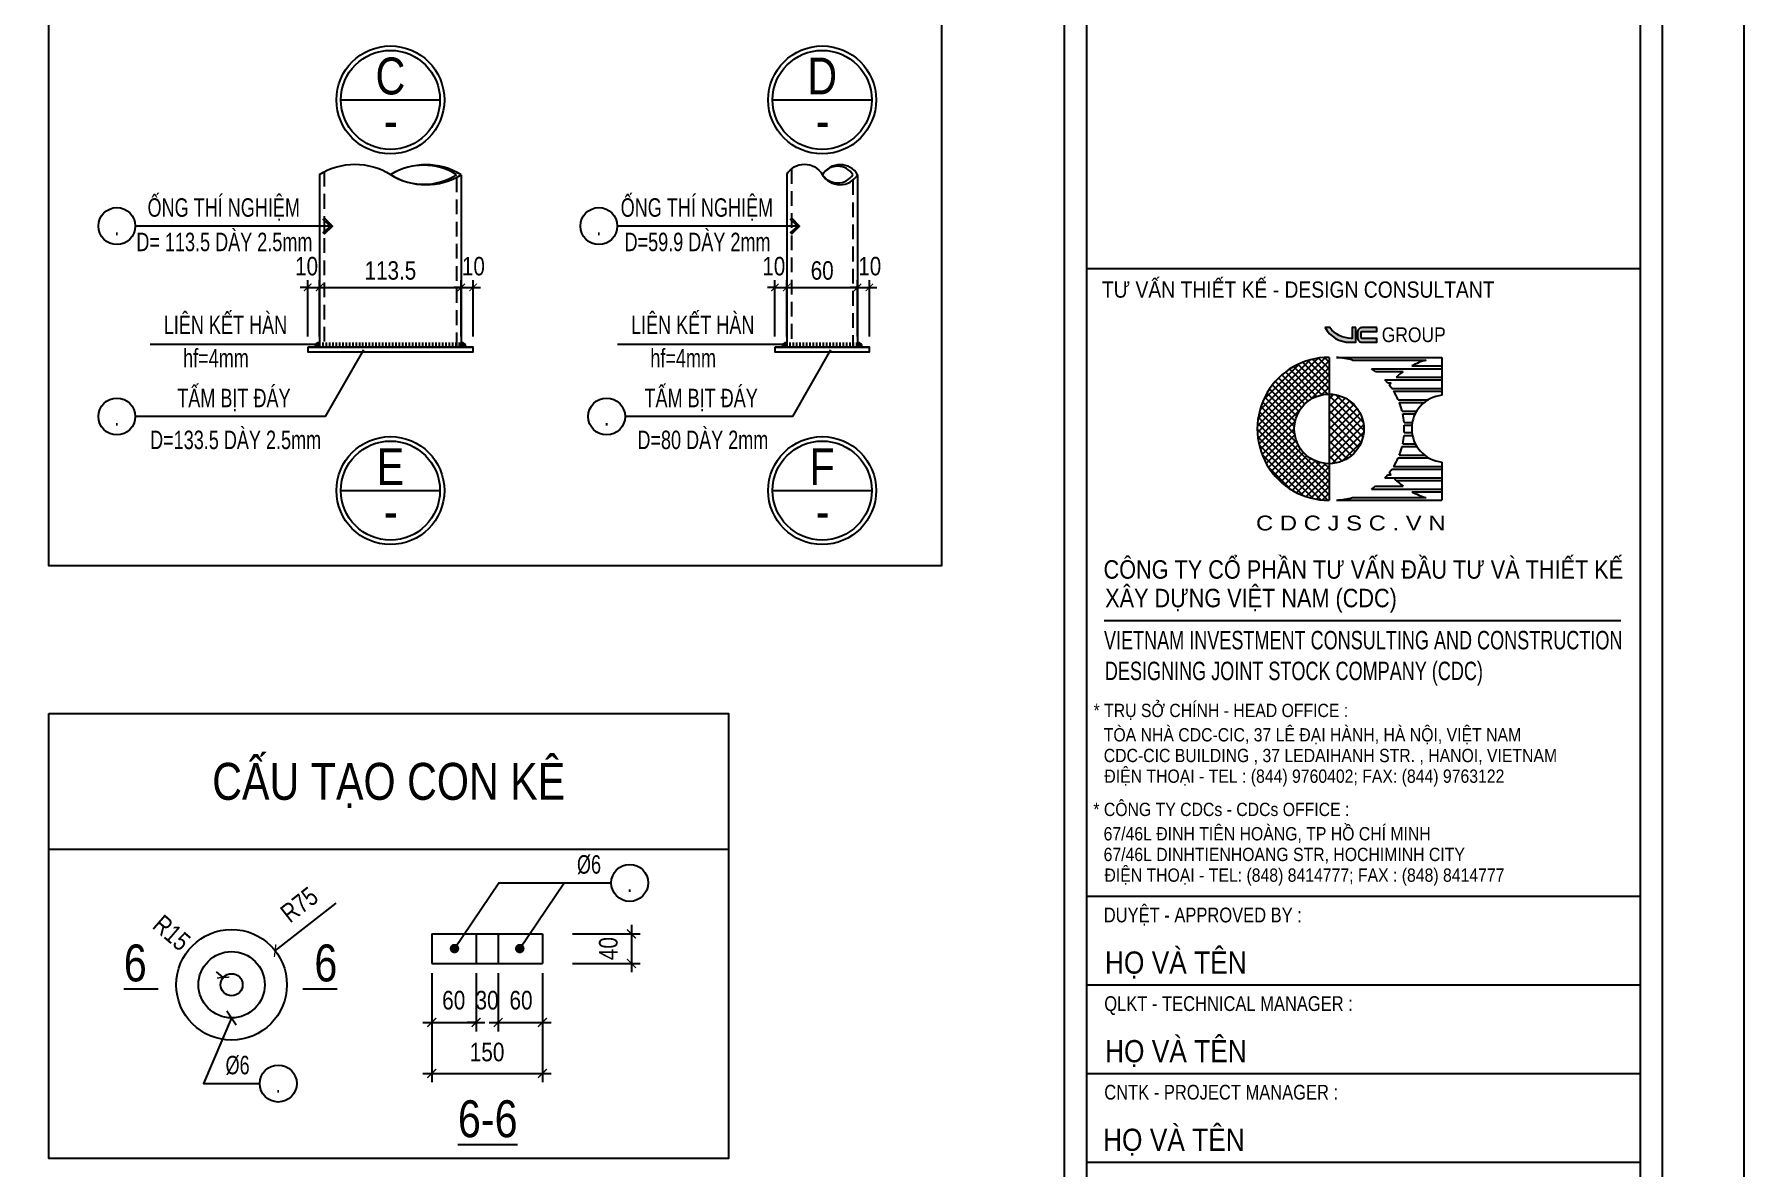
# Model space of a CAD drawing. Extents: x 171424 to 249266, y 74893 to 149166.
# Drawn here: x 209186 to 214973, y 135074 to 138912 of the extents above; entities that cross this region are included whole.
import ezdxf
from ezdxf.enums import TextEntityAlignment as Align

# ---------------------------------------------------------------- set-up
doc = ezdxf.new("R2010")
doc.units = 0
doc.header["$LTSCALE"] = 500
doc.header["$MEASUREMENT"] = 0
doc.header["$PDMODE"] = 3
doc.linetypes.add('HIDDEN', pattern=[0.375, 0.25, -0.125])
doc.layers.get('0').update_dxf_attribs({"linetype": 'CONTINUOUS'})
doc.layers.get('DEFPOINTS').update_dxf_attribs({"linetype": 'CONTINUOUS'})
for name, color, linetype in [('02.CDC.DIM', 1, 'CONTINUOUS'), ('03.CDC.BORDER', 3, 'CONTINUOUS'), ('04.CDC.HIDDEN', 8, 'HIDDEN'), ('05.CDC.STEEL', 4, 'CONTINUOUS'), ('06.CDC.TEXT', 2, 'CONTINUOUS'), ('10.CDC.HATCH', 9, 'CONTINUOUS'), ('11.CDC.NOTE', 8, 'CONTINUOUS'), ('CDC -TEXT KHUNG', 7, 'CONTINUOUS'), ('CDC-KHUNGTEN', 7, 'CONTINUOUS'), ('CDC.10.HATCH', 9, 'CONTINUOUS')]:
    doc.layers.add(name, color=color, linetype=linetype)
doc.styles.add('ARIAL', font='arial.ttf', dxfattribs={"width": 0.8})
doc.styles.add('KT CDC', font='arial.ttf', dxfattribs={"width": 0.85, "height": 200})
doc.dimstyles.new('DIM25', dxfattribs={"dimscale": 25, "dimtxt": 2.5, "dimasz": 1, "dimexe": 1, "dimexo": 0, "dimgap": 1, "dimtad": 1, "dimdec": 0, "dimdsep": 46, "dimtxsty": 'ARIAL', "dimblk": 'ARCHTICK', "dimcen": 1, "dimdle": 1, "dimclrd": 1, "dimclre": 1, "dimclrt": 2, "dimadec": 0, "dimazin": 0, "dimtfac": 1, "dimtdec": 0, "dimtix": 1, "dimtmove": 2, "dimatfit": 3, "dimldrblk": 'ARCHTICK', "dimfxl": 1, "dimtolj": 1, "dimtzin": 0, "dimarcsym": 0})
doc.dimstyles.new('DIM25-10', dxfattribs={"dimtxt": 63, "dimasz": 30, "dimexe": 30, "dimexo": 0, "dimgap": 40, "dimtad": 1, "dimdec": 0, "dimlfac": 0.4, "dimzin": 0, "dimdsep": 46, "dimtxsty": 'ARIAL', "dimblk": 'ARCHTICK', "dimblk1": 'ARCHTICK', "dimblk2": 'D', "dimcen": 0, "dimdle": 30, "dimclrd": 1, "dimclre": 1, "dimclrt": 2, "dimadec": 0, "dimazin": 0, "dimtfac": 1, "dimtdec": 0, "dimtix": 1, "dimtofl": 0, "dimtmove": 2, "dimatfit": 3, "dimldrblk": 'ARCHTICK', "dimfxl": 1, "dimtolj": 1, "dimtzin": 0, "dimarcsym": 0})

# ---------------------------------------------------------------- blocks, each defined once
blk = doc.blocks.new('_ArchTick')
at = {"color": 0, "linetype": 'ByBlock', "const_width": 0.15}
blk.add_lwpolyline([(-0.5, -0.5), (0.5, 0.5)], dxfattribs=at)
blk = doc.blocks.new('*D836')
at = {"layer": '02.CDC.DIM', "color": 1, "lineweight": -2, "transparency": 16777216}
for p, q in [((210111.5, 138055), (210086.5, 138055)), ((210111.5, 137888.5), (210111.5, 138080)), ((210111.5, 138055), (210151.5, 138055)), ((210151.5, 137888.5), (210151.5, 138080)), ((210151.5, 138055), (210176.5, 138055))]:
    blk.add_line(p, q, dxfattribs=at)
at = {"layer": 'DEFPOINTS', "color": 0, "transparency": 16777216}
for p in [(210151.5, 138055), (210111.5, 137888.5), (210151.5, 137888.5)]:
    blk.add_point(p, dxfattribs=at)
at = {"layer": '02.CDC.DIM', "color": 1, "lineweight": -2, "transparency": 16777216, "xscale": 25, "yscale": 25, "zscale": 25}
blk.add_blockref('_ArchTick', (210111.5, 138055), dxfattribs=at)
at = {"layer": '02.CDC.DIM', "color": 1, "lineweight": -2, "transparency": 16777216, "xscale": 25, "yscale": 25, "zscale": 25, "rotation": 180}
blk.add_blockref('_ArchTick', (210151.5, 138055), dxfattribs=at)
at = {"layer": '02.CDC.DIM', "color": 2, "transparency": 16777216, "insert": (210107.7, 138126.5), "char_height": 62.5, "attachment_point": 5, "style": 'ARIAL'}
blk.add_mtext('\\A1;10', dxfattribs=at)
blk = doc.blocks.new('*D837')
at = {"layer": '02.CDC.DIM', "color": 1, "lineweight": -2, "transparency": 16777216}
for p, q in [((210126.5, 138055), (210656.5, 138055)), ((210151.5, 137888.5), (210151.5, 138080)), ((210631.5, 137888.5), (210631.5, 138080))]:
    blk.add_line(p, q, dxfattribs=at)
at = {"layer": 'DEFPOINTS', "color": 0, "transparency": 16777216}
for p in [(210631.5, 138055), (210151.5, 137888.5), (210631.5, 137888.5)]:
    blk.add_point(p, dxfattribs=at)
at = {"layer": '02.CDC.DIM', "color": 1, "lineweight": -2, "transparency": 16777216, "xscale": 25, "yscale": 25, "zscale": 25, "rotation": 180}
blk.add_blockref('_ArchTick', (210151.5, 138055), dxfattribs=at)
at = {"layer": '02.CDC.DIM', "color": 1, "lineweight": -2, "transparency": 16777216, "xscale": 25, "yscale": 25, "zscale": 25}
blk.add_blockref('_ArchTick', (210631.5, 138055), dxfattribs=at)
at = {"layer": '02.CDC.DIM', "color": 2, "transparency": 16777216, "insert": (210391.5, 138112), "char_height": 62.5, "attachment_point": 5, "style": 'ARIAL'}
blk.add_mtext('\\A1;113.5', dxfattribs=at)
blk = doc.blocks.new('*D838')
at = {"layer": '02.CDC.DIM', "color": 1, "lineweight": -2, "transparency": 16777216}
for p, q in [((210631.5, 138055), (210606.5, 138055)), ((210631.5, 137888.5), (210631.5, 138080)), ((210631.5, 138055), (210671.5, 138055)), ((210671.5, 137888.5), (210671.5, 138080)), ((210671.5, 138055), (210696.5, 138055))]:
    blk.add_line(p, q, dxfattribs=at)
at = {"layer": 'DEFPOINTS', "color": 0, "transparency": 16777216}
for p in [(210671.5, 138055), (210631.5, 137888.5), (210671.5, 137888.5)]:
    blk.add_point(p, dxfattribs=at)
at = {"layer": '02.CDC.DIM', "color": 1, "lineweight": -2, "transparency": 16777216, "xscale": 25, "yscale": 25, "zscale": 25}
blk.add_blockref('_ArchTick', (210631.5, 138055), dxfattribs=at)
at = {"layer": '02.CDC.DIM', "color": 1, "lineweight": -2, "transparency": 16777216, "xscale": 25, "yscale": 25, "zscale": 25, "rotation": 180}
blk.add_blockref('_ArchTick', (210671.5, 138055), dxfattribs=at)
at = {"layer": '02.CDC.DIM', "color": 2, "transparency": 16777216, "insert": (210672.5, 138126.5), "char_height": 62.5, "attachment_point": 5, "style": 'ARIAL'}
blk.add_mtext('\\A1;10', dxfattribs=at)
blk = doc.blocks.new('*D839')
at = {"layer": '02.CDC.DIM', "color": 1, "lineweight": -2, "transparency": 16777216}
for p, q in [((211693.3, 138055), (211668.3, 138055)), ((211693.3, 137888.5), (211693.3, 138080)), ((211693.3, 138055), (211733.3, 138055)), ((211733.3, 137888.5), (211733.3, 138080)), ((211733.3, 138055), (211758.3, 138055))]:
    blk.add_line(p, q, dxfattribs=at)
at = {"layer": 'DEFPOINTS', "color": 0, "transparency": 16777216}
for p in [(211733.3, 138055), (211693.3, 137888.5), (211733.3, 137888.5)]:
    blk.add_point(p, dxfattribs=at)
at = {"layer": '02.CDC.DIM', "color": 1, "lineweight": -2, "transparency": 16777216, "xscale": 25, "yscale": 25, "zscale": 25}
blk.add_blockref('_ArchTick', (211693.3, 138055), dxfattribs=at)
at = {"layer": '02.CDC.DIM', "color": 1, "lineweight": -2, "transparency": 16777216, "xscale": 25, "yscale": 25, "zscale": 25, "rotation": 180}
blk.add_blockref('_ArchTick', (211733.3, 138055), dxfattribs=at)
at = {"layer": '02.CDC.DIM', "color": 2, "transparency": 16777216, "insert": (211689.5, 138126.5), "char_height": 62.5, "attachment_point": 5, "style": 'ARIAL'}
blk.add_mtext('\\A1;10', dxfattribs=at)
blk = doc.blocks.new('*D840')
at = {"layer": '02.CDC.DIM', "color": 1, "lineweight": -2, "transparency": 16777216}
for p, q in [((211708.3, 138055), (211998.3, 138055)), ((211733.3, 137888.5), (211733.3, 138080)), ((211973.3, 137888.5), (211973.3, 138080))]:
    blk.add_line(p, q, dxfattribs=at)
at = {"layer": 'DEFPOINTS', "color": 0, "transparency": 16777216}
for p in [(211973.3, 138055), (211733.3, 137888.5), (211973.3, 137888.5)]:
    blk.add_point(p, dxfattribs=at)
at = {"layer": '02.CDC.DIM', "color": 1, "lineweight": -2, "transparency": 16777216, "xscale": 25, "yscale": 25, "zscale": 25, "rotation": 180}
blk.add_blockref('_ArchTick', (211733.3, 138055), dxfattribs=at)
at = {"layer": '02.CDC.DIM', "color": 1, "lineweight": -2, "transparency": 16777216, "xscale": 25, "yscale": 25, "zscale": 25}
blk.add_blockref('_ArchTick', (211973.3, 138055), dxfattribs=at)
at = {"layer": '02.CDC.DIM', "color": 2, "transparency": 16777216, "insert": (211853.3, 138111.9), "char_height": 62.5, "attachment_point": 5, "style": 'ARIAL'}
blk.add_mtext('\\A1;60', dxfattribs=at)
blk = doc.blocks.new('*D841')
at = {"layer": '02.CDC.DIM', "color": 1, "lineweight": -2, "transparency": 16777216}
for p, q in [((211973.3, 138055), (211948.3, 138055)), ((211973.3, 137888.5), (211973.3, 138080)), ((211973.3, 138055), (212013.3, 138055)), ((212013.3, 137888.5), (212013.3, 138080)), ((212013.3, 138055), (212038.3, 138055))]:
    blk.add_line(p, q, dxfattribs=at)
at = {"layer": 'DEFPOINTS', "color": 0, "transparency": 16777216}
for p in [(212013.3, 138055), (211973.3, 137888.5), (212013.3, 137888.5)]:
    blk.add_point(p, dxfattribs=at)
at = {"layer": '02.CDC.DIM', "color": 1, "lineweight": -2, "transparency": 16777216, "xscale": 25, "yscale": 25, "zscale": 25}
blk.add_blockref('_ArchTick', (211973.3, 138055), dxfattribs=at)
at = {"layer": '02.CDC.DIM', "color": 1, "lineweight": -2, "transparency": 16777216, "xscale": 25, "yscale": 25, "zscale": 25, "rotation": 180}
blk.add_blockref('_ArchTick', (212013.3, 138055), dxfattribs=at)
at = {"layer": '02.CDC.DIM', "color": 2, "transparency": 16777216, "insert": (212014.3, 138126.5), "char_height": 62.5, "attachment_point": 5, "style": 'ARIAL'}
blk.add_mtext('\\A1;10', dxfattribs=at)
blk = doc.blocks.new('LOGOmoi')
at = {"layer": 'CDC -TEXT KHUNG'}
h = blk.add_hatch(color=1, dxfattribs=at)
h.paths.add_polyline_path([(1.458, 5.453), (1.257, 5.453), (1.257, 4.876), (1.208, 4.876, -0.237912), (0.058, 5.453), (-0.203, 5.453, 0.272847), (1.139, 4.665), (1.458, 4.665)])
h.paths.add_polyline_path([(2.588, 5.453), (1.796, 5.453, 0.414214), (1.539, 5.196), (1.539, 4.922, 0.414214), (1.796, 4.665), (2.588, 4.665), (2.588, 4.866), (1.796, 4.866, -0.414214), (1.739, 4.922), (1.739, 5.196, -0.414214), (1.796, 5.253), (2.588, 5.253)])
h = blk.add_hatch(dxfattribs=at)
h.set_pattern_fill('ANSI37', color=102, scale=2.293939, angle=360, style=0)
h.set_pattern_definition([(45, (-2844.4439, 636.61023), (-0.178426552, 0.178426553), []), (135, (-2844.4439, 636.61023), (-0.178426552, -0.178426553), [])])
edge = h.paths.add_edge_path()
edge.add_arc((0.017, -0.003), 1.874, 90, 270)
edge.add_line((0.017, -1.876), (0.017, -3.844))
edge.add_line((0.017, -3.844), (-0.171, -3.839))
edge.add_line((-0.171, -3.839), (-0.36, -3.826))
edge.add_line((-0.36, -3.826), (-0.547, -3.803))
edge.add_line((-0.547, -3.803), (-0.733, -3.77))
edge.add_line((-0.733, -3.77), (-0.917, -3.729))
edge.add_line((-0.917, -3.729), (-1.099, -3.679))
edge.add_line((-1.099, -3.679), (-1.278, -3.619))
edge.add_line((-1.278, -3.619), (-1.454, -3.551))
edge.add_line((-1.454, -3.551), (-1.626, -3.475))
edge.add_line((-1.626, -3.475), (-1.795, -3.39))
edge.add_line((-1.795, -3.39), (-1.959, -3.297))
edge.add_line((-1.959, -3.297), (-2.119, -3.196))
edge.add_line((-2.119, -3.196), (-2.273, -3.088))
edge.add_line((-2.273, -3.088), (-2.422, -2.972))
edge.add_line((-2.422, -2.972), (-2.564, -2.848))
edge.add_line((-2.564, -2.848), (-2.701, -2.718))
edge.add_line((-2.701, -2.718), (-2.831, -2.582))
edge.add_line((-2.831, -2.582), (-2.954, -2.439))
edge.add_line((-2.954, -2.439), (-3.07, -2.29))
edge.add_line((-3.07, -2.29), (-3.179, -2.136))
edge.add_line((-3.179, -2.136), (-3.28, -1.976))
edge.add_line((-3.28, -1.976), (-3.373, -1.812))
edge.add_line((-3.373, -1.812), (-3.458, -1.644))
edge.add_line((-3.458, -1.644), (-3.534, -1.471))
edge.add_line((-3.534, -1.471), (-3.602, -1.295))
edge.add_line((-3.602, -1.295), (-3.661, -1.116))
edge.add_line((-3.661, -1.116), (-3.712, -0.934))
edge.add_line((-3.712, -0.934), (-3.753, -0.75))
edge.add_line((-3.753, -0.75), (-3.785, -0.564))
edge.add_line((-3.785, -0.564), (-3.808, -0.377))
edge.add_line((-3.808, -0.377), (-3.822, -0.189))
edge.add_line((-3.822, -0.189), (-3.827, 0))
edge.add_line((-3.827, 0), (-3.822, 0.189))
edge.add_line((-3.822, 0.189), (-3.808, 0.377))
edge.add_line((-3.808, 0.377), (-3.785, 0.564))
edge.add_line((-3.785, 0.564), (-3.753, 0.75))
edge.add_line((-3.753, 0.75), (-3.712, 0.934))
edge.add_line((-3.712, 0.934), (-3.661, 1.116))
edge.add_line((-3.661, 1.116), (-3.602, 1.295))
edge.add_line((-3.602, 1.295), (-3.534, 1.471))
edge.add_line((-3.534, 1.471), (-3.458, 1.644))
edge.add_line((-3.458, 1.644), (-3.373, 1.812))
edge.add_line((-3.373, 1.812), (-3.28, 1.976))
edge.add_line((-3.28, 1.976), (-3.179, 2.136))
edge.add_line((-3.179, 2.136), (-3.07, 2.29))
edge.add_line((-3.07, 2.29), (-2.954, 2.439))
edge.add_line((-2.954, 2.439), (-2.831, 2.582))
edge.add_line((-2.831, 2.582), (-2.701, 2.718))
edge.add_line((-2.701, 2.718), (-2.564, 2.848))
edge.add_line((-2.564, 2.848), (-2.422, 2.972))
edge.add_line((-2.422, 2.972), (-2.273, 3.088))
edge.add_line((-2.273, 3.088), (-2.119, 3.196))
edge.add_line((-2.119, 3.196), (-1.959, 3.297))
edge.add_line((-1.959, 3.297), (-1.795, 3.39))
edge.add_line((-1.795, 3.39), (-1.626, 3.475))
edge.add_line((-1.626, 3.475), (-1.454, 3.551))
edge.add_line((-1.454, 3.551), (-1.278, 3.619))
edge.add_line((-1.278, 3.619), (-1.099, 3.679))
edge.add_line((-1.099, 3.679), (-0.917, 3.729))
edge.add_line((-0.917, 3.729), (-0.733, 3.77))
edge.add_line((-0.733, 3.77), (-0.547, 3.803))
edge.add_line((-0.547, 3.803), (-0.36, 3.826))
edge.add_line((-0.36, 3.826), (-0.171, 3.839))
edge.add_line((-0.171, 3.839), (0.017, 3.844))
edge.add_line((0.017, 3.844), (0.017, 1.871))
h = blk.add_hatch(dxfattribs=at)
h.set_pattern_fill('ANSI37', color=1, scale=2.293939, angle=360, style=0)
h.set_pattern_definition([(45, (-486.53502, -144.21504), (-0.20275745, 0.20275745), []), (135, (-486.53502, -144.21504), (-0.20275745, -0.20275745), [])])
h.paths.add_polyline_path([(0.017, 1.871), (0.017, -1.812), (0.017, -1.876, 0.414214), (1.891, -0.003, 0.414214)])
at = {"layer": 'CDC -TEXT KHUNG', "color": 102}
for p, q in [((0.017, 3.844), (0.017, -1.812)), ((0.422, 3.849), (6.095, 3.849)), ((1.279, 3.701), (5.239, 3.701)), ((6.095, 3.849), (6.095, 1.812)), ((2.296, 3.242), (6.095, 3.242)), ((2.511, 3.093), (4.006, 3.093)), ((3.638, 2.782), (6.095, 2.782)), ((4.474, 3.39), (6.095, 3.39)), ((3.027, 2.634), (6.095, 2.634)), ((3.159, 2.485), (3.358, 2.485)), ((3.396, 2.175), (6.095, 2.175)), ((3.493, 2.026), (6.095, 2.026)), ((3.736, 1.567), (5.365, 1.567)), ((3.798, 1.418), (5.152, 1.418)), ((3.948, 0.959), (4.747, 0.959)), ((3.983, 0.81), (4.664, 0.81)), ((4.053, 0.351), (4.509, 0.351)), ((4.064, 0.203), (4.486, 0.203)), ((3.983, -0.81), (4.664, -0.81)), ((4.053, -0.351), (4.509, -0.351)), ((4.064, -0.203), (4.486, -0.203)), ((0.017, -1.812), (0.017, -3.844)), ((3.736, -1.567), (5.365, -1.567)), ((3.798, -1.418), (5.152, -1.418)), ((3.948, -0.959), (4.747, -0.959)), ((6.095, -1.788), (6.095, -3.844)), ((3.027, -2.634), (6.095, -2.634)), ((3.159, -2.485), (3.358, -2.485)), ((3.396, -2.175), (6.095, -2.175)), ((3.493, -2.026), (6.095, -2.026)), ((2.296, -3.242), (6.095, -3.242)), ((2.511, -3.093), (4.006, -3.093)), ((3.638, -2.782), (6.095, -2.782)), ((4.474, -3.39), (6.095, -3.39)), ((0.013, -3.844), (0.017, -3.844)), ((0.422, -3.844), (6.095, -3.844)), ((1.279, -3.696), (5.239, -3.696))]:
    blk.add_line(p, q, dxfattribs=at)
at = {"layer": 'CDC -TEXT KHUNG', "color": 1}
for points in [[(1.458, 5.453), (1.257, 5.453), (1.257, 4.876), (1.208, 4.876, -0.237912), (0.058, 5.453), (-0.203, 5.453, 0.272847), (1.139, 4.665), (1.458, 4.665)], [(2.588, 5.453), (1.796, 5.453, 0.414214), (1.539, 5.196), (1.539, 4.922, 0.414214), (1.796, 4.665), (2.588, 4.665), (2.588, 4.866), (1.796, 4.866, -0.414214), (1.739, 4.922), (1.739, 5.196, -0.414214), (1.796, 5.253), (2.588, 5.253)]]:
    blk.add_lwpolyline(points, format="xyb", close=True, dxfattribs=at)
at = {"layer": 'CDC -TEXT KHUNG', "color": 102}
blk.add_circle((0.017, -0.003), 1.874, dxfattribs=at)
blk.add_arc((0, 0), 3.849, 89.74488, 270.25512, dxfattribs=at)
at = {"layer": 'CDC -TEXT KHUNG', "color": 112}
blk.add_ellipse((0.22, 0), major_axis=(-2.722, 2.722), ratio=1, start_param=-1.064136, end_param=-0.838054, dxfattribs=at)
at = {"layer": 'CDC -TEXT KHUNG', "color": 102}
for centre, major_axis, start_param, end_param in [((6.298, 0), (2.722, 2.722), 1.064136, 1.278853), ((0.22, 0), (-2.722, 2.722), -1.423028, -1.355019), ((6.298, 0), (-2.722, 2.722), -0.147768, -0.022458), ((0.22, 0), (2.722, 2.722), 6.199614, 6.251308), ((6.298, 0), (-2.722, 2.722), 0.083571, 0.124553), ((0.22, 0), (-2.722, 2.722), 4.527318, 4.587836), ((0.22, 0), (-2.722, 2.722), 4.346177, 4.481253), ((0.22, 0), (-2.722, 2.722), 4.178765, 4.304301), ((6.275, 0.012), (1.279, 1.279), 0.884906, 3.827483), ((0.22, 0), (2.722, 2.722), 5.589142, 5.7099), ((0.22, 0), (2.722, 2.722), 5.445131, 5.550443), ((0.22, 0), (-2.722, 2.722), 3.714878, 3.835636), ((0.22, 0), (2.722, 2.722), 4.943525, 5.078601), ((0.22, 0), (-2.722, 2.722), 3.549681, 3.675216), ((0.22, 0), (-2.722, 2.722), 3.17347, 3.225164), ((0.22, 0), (2.722, 2.722), 4.836942, 4.89746), ((6.298, 0), (-2.722, 2.722), 1.446243, 1.487225), ((6.298, 0), (-2.722, 2.722), 1.538919, 1.718564), ((0.22, 0), (-2.722, 2.722), 2.925816, 2.993825), ((6.298, 0), (2.722, 2.722), 3.433536, 3.648253), ((0.22, 0.005), (2.722, 2.722), 3.979647, 4.205729)]:
    blk.add_ellipse(centre, major_axis=major_axis, ratio=1, start_param=start_param, end_param=end_param, dxfattribs=at)
at = {"layer": 'CDC -TEXT KHUNG', "color": 1, "style": 'KT CDC', "width": 0.85}
blk.add_text('GROUP', height=0.792, dxfattribs=at).set_placement((2.853, 4.674))
at = {"layer": 'CDC -TEXT KHUNG', "color": 102, "style": 'KT CDC', "width": 1.15}
blk.add_text('C D C J S C . V N', height=0.8, dxfattribs=at).set_placement((-3.921, -5.472))
blk = doc.blocks.new('KHUNG A1')
at = {"layer": 'CDC-KHUNGTEN', "color": 6, "lineweight": 25}
for p, q in [((10444.22, 987.17), (10369.22, 987.17)), ((10444.22, 902.17), (10369.22, 902.17)), ((10444.22, 890.17), (10369.22, 890.17)), ((10444.22, 878.17), (10369.22, 878.17)), ((10444.22, 866.17), (10369.22, 866.17))]:
    blk.add_line(p, q, dxfattribs=at)
at = {"layer": 'CDC-KHUNGTEN', "color": 6}
blk.add_line((10371.61, 939.54), (10441.55, 939.54), dxfattribs=at)
at = {"layer": 'CDC-KHUNGTEN'}
for points in [[(10366.22, 712.17), (10366.22, 1278.17), (9655.22, 1278.17), (9655.22, 712.17)], [(10369.22, 712.17), (10444.22, 712.17), (10444.22, 1278.17), (10369.22, 1278.17)]]:
    blk.add_lwpolyline(points, close=True, dxfattribs=at)
at = {"layer": 'CDC.10.HATCH', "color": 8}
blk.add_lwpolyline([(9652.22, 709.17), (10447.22, 709.17), (10447.22, 1281.17), (9652.22, 1281.17)], close=True, dxfattribs=at)
at = {"layer": 'DEFPOINTS', "color": 1}
blk.add_lwpolyline([(9617.22, 698.17), (9617.22, 1292.17), (10458.22, 1292.17), (10458.22, 698.17), (9617.22, 698.17)], close=True, dxfattribs=at)
at = {"layer": 'CDC-KHUNGTEN', "xscale": 2.513908497502836, "yscale": 2.513908497502836, "zscale": 2.513908497502836}
blk.add_blockref('LOGOmoi', (10402.02, 965.5), dxfattribs=at)
at = {"layer": 'CDC -TEXT KHUNG', "style": 'KT CDC', "width": 0.85}
blk.add_text('TƯ VẤN THIẾT KẾ - DESIGN CONSULTANT', height=2.2, dxfattribs=at).set_placement((10397.88, 983.26), align=Align.CENTER)
at = {"layer": 'CDC-KHUNGTEN', "color": 6}
for s, height, style, width, p in [('CÔNG TY CỔ PHẦN TƯ VẤN ÐẦU TƯ VÀ THIẾT KẾ', 2.5, 'KT CDC', 0.84, (10371.52, 945.21)), ('XÂY DỰNG VIỆT NAM (CDC)', 2.5, 'KT CDC', 0.84, (10371.74, 941.34)), ('VIETNAM INVESTMENT CONSULTING AND CONSTRUCTION ', 2.5, 'KT CDC', 0.7, (10371.58, 935.64)), ('DESIGNING JOINT STOCK COMPANY (CDC)', 2.5, 'KT CDC', 0.7, (10371.7, 931.47)), ('* TRỤ SỞ CHÍNH - HEAD OFFICE :', 1.8, 'KT CDC', 0.85, (10370.17, 926.47)), ('TÒA NHÀ CDC-CIC, 37 LÊ ĐẠI HÀNH, HÀ NỘI, VIỆT NAM', 1.8, 'KT CDC', 0.85, (10371.55, 923.17)), ('CDC-CIC BUILDING , 37 LEDAIHANH STR. , HANOI, VIETNAM', 1.8, 'KT CDC', 0.85, (10371.55, 920.37)), ('ĐIỆN THOẠI - TEL : (844) 9760402; FAX: (844) 9763122', 1.8, 'KT CDC', 0.85, (10371.63, 917.57)), ('* CÔNG TY CDCs - CDCs OFFICE :', 1.8, 'KT CDC', 0.85, (10370.14, 913.07)), ('67/46L ĐINH TIÊN HOÀNG, TP HỒ CHÍ MINH', 1.8, 'KT CDC', 0.85, (10371.53, 909.77)), ('67/46L DINHTIENHOANG STR, HOCHIMINH CITY', 1.8, 'KT CDC', 0.85, (10371.53, 906.97)), ('ĐIỆN THOẠI - TEL: (848) 8414777; FAX : (848) 8414777', 1.8, 'KT CDC', 0.85, (10371.64, 904.17)), ('DUYỆT - APPROVED BY :', 2, 'ARIAL', 0.8, (10371.55, 898.67)), ('QLKT - TECHNICAL MANAGER :', 2, 'ARIAL', 0.8, (10371.62, 886.67)), ('CNTK - PROJECT MANAGER :', 2, 'ARIAL', 0.8, (10371.62, 874.67))]:
    blk.add_text(s, height=height, dxfattribs=dict(at, style=style, width=width)).set_placement(p)
at = {"layer": 'CDC-KHUNGTEN', "color": 7, "style": 'KT CDC', "width": 0.85}
for p in [(10371.71, 891.73), (10371.72, 879.73), (10371.45, 867.73)]:
    blk.add_text('HỌ VÀ TÊN', height=3, dxfattribs=at).set_placement(p)
blk = doc.blocks.new('*D964')
at = {"layer": '02.CDC.DIM', "color": 1, "lineweight": -2, "transparency": 16777216}
blk.add_line((210206.4, 135970.4), (210001.2, 135809.6), dxfattribs=at)
at = {"layer": 'DEFPOINTS', "color": 0, "transparency": 16777216}
for p in [(210001.2, 135809.6), (209853.8, 135694.1)]:
    blk.add_point(p, dxfattribs=at)
at = {"layer": '02.CDC.DIM', "color": 1, "lineweight": -2, "transparency": 16777216, "xscale": 30, "yscale": 30, "zscale": 30, "rotation": 218.0837474083288}
blk.add_blockref('_ArchTick', (210001.2, 135809.6), dxfattribs=at)
at = {"layer": '02.CDC.DIM', "color": 2, "transparency": 16777216, "insert": (210083, 135965.2), "char_height": 63, "attachment_point": 5, "rotation": 38.08375, "style": 'ARIAL'}
blk.add_mtext('\\A1;R75', dxfattribs=at)
blk = doc.blocks.new('D')
at = {"layer": '02.CDC.DIM'}
for p, q in [((-50, -50), (50, 50)), ((-86.75, 0), (86.75, 0))]:
    blk.add_line(p, q, dxfattribs=at)
blk = doc.blocks.new('*D965')
at = {"layer": '02.CDC.DIM', "color": 1, "lineweight": -2, "transparency": 16777216}
for p, q in [((210531.6, 135733.7), (210531.6, 135536.4)), ((210681.4, 135733.7), (210681.4, 135536.4)), ((210501.6, 135566.4), (210711.4, 135566.4))]:
    blk.add_line(p, q, dxfattribs=at)
at = {"layer": 'DEFPOINTS', "color": 0, "transparency": 16777216}
for p in [(210531.6, 135733.7), (210681.4, 135733.7), (210681.4, 135566.4)]:
    blk.add_point(p, dxfattribs=at)
at = {"layer": '02.CDC.DIM', "color": 1, "lineweight": -2, "transparency": 16777216, "xscale": 30, "yscale": 30, "zscale": 30, "rotation": 180}
blk.add_blockref('_ArchTick', (210531.6, 135566.4), dxfattribs=at)
at = {"layer": '02.CDC.DIM', "color": 1, "lineweight": -2, "transparency": 16777216, "xscale": 30, "yscale": 30, "zscale": 30}
blk.add_blockref('_ArchTick', (210681.4, 135566.4), dxfattribs=at)
at = {"layer": '02.CDC.DIM', "color": 2, "transparency": 16777216, "insert": (210605.9, 135641.5), "char_height": 63, "attachment_point": 5, "style": 'ARIAL'}
blk.add_mtext('\\A1;60', dxfattribs=at)
blk = doc.blocks.new('*D966')
at = {"layer": '02.CDC.DIM', "color": 1, "lineweight": -2, "transparency": 16777216}
for p, q in [((210681.4, 135733.7), (210681.4, 135536.4)), ((210756.3, 135733.7), (210756.3, 135536.4)), ((210681.4, 135566.4), (210651.4, 135566.4)), ((210756.3, 135566.4), (210786.3, 135566.4))]:
    blk.add_line(p, q, dxfattribs=at)
at = {"layer": 'DEFPOINTS', "color": 0, "transparency": 16777216}
for p in [(210681.4, 135733.7), (210756.3, 135733.7), (210756.3, 135566.4)]:
    blk.add_point(p, dxfattribs=at)
at = {"layer": '02.CDC.DIM', "color": 1, "lineweight": -2, "transparency": 16777216, "xscale": 30, "yscale": 30, "zscale": 30}
blk.add_blockref('_ArchTick', (210681.4, 135566.4), dxfattribs=at)
at = {"layer": '02.CDC.DIM', "color": 1, "lineweight": -2, "transparency": 16777216, "xscale": 30, "yscale": 30, "zscale": 30, "rotation": 180}
blk.add_blockref('_ArchTick', (210756.3, 135566.4), dxfattribs=at)
at = {"layer": '02.CDC.DIM', "color": 2, "transparency": 16777216, "insert": (210718.8, 135641.5), "char_height": 63, "attachment_point": 5, "style": 'ARIAL'}
blk.add_mtext('\\A1;30', dxfattribs=at)
blk = doc.blocks.new('*D967')
at = {"layer": '02.CDC.DIM', "color": 1, "lineweight": -2, "transparency": 16777216}
for p, q in [((210756.3, 135733.7), (210756.3, 135536.4)), ((210906, 135733.7), (210906, 135536.4)), ((210726.3, 135566.4), (210936, 135566.4))]:
    blk.add_line(p, q, dxfattribs=at)
at = {"layer": 'DEFPOINTS', "color": 0, "transparency": 16777216}
for p in [(210756.3, 135733.7), (210906, 135733.7), (210906, 135566.4)]:
    blk.add_point(p, dxfattribs=at)
at = {"layer": '02.CDC.DIM', "color": 1, "lineweight": -2, "transparency": 16777216, "xscale": 30, "yscale": 30, "zscale": 30, "rotation": 180}
blk.add_blockref('_ArchTick', (210756.3, 135566.4), dxfattribs=at)
at = {"layer": '02.CDC.DIM', "color": 1, "lineweight": -2, "transparency": 16777216, "xscale": 30, "yscale": 30, "zscale": 30}
blk.add_blockref('_ArchTick', (210906, 135566.4), dxfattribs=at)
at = {"layer": '02.CDC.DIM', "color": 2, "transparency": 16777216, "insert": (210833.7, 135641.5), "char_height": 63, "attachment_point": 5, "style": 'ARIAL'}
blk.add_mtext('\\A1;60', dxfattribs=at)
blk = doc.blocks.new('*D968')
at = {"layer": '02.CDC.DIM', "color": 1, "lineweight": -2, "transparency": 16777216}
for p, q in [((210531.6, 135733.7), (210531.6, 135363.9)), ((210906, 135733.7), (210906, 135363.9)), ((210501.6, 135393.9), (210936, 135393.9))]:
    blk.add_line(p, q, dxfattribs=at)
at = {"layer": 'DEFPOINTS', "color": 0, "transparency": 16777216}
for p in [(210531.6, 135733.7), (210906, 135733.7), (210906, 135393.9)]:
    blk.add_point(p, dxfattribs=at)
at = {"layer": '02.CDC.DIM', "color": 1, "lineweight": -2, "transparency": 16777216, "xscale": 30, "yscale": 30, "zscale": 30, "rotation": 180}
blk.add_blockref('_ArchTick', (210531.6, 135393.9), dxfattribs=at)
at = {"layer": '02.CDC.DIM', "color": 1, "lineweight": -2, "transparency": 16777216, "xscale": 30, "yscale": 30, "zscale": 30}
blk.add_blockref('_ArchTick', (210906, 135393.9), dxfattribs=at)
at = {"layer": '02.CDC.DIM', "color": 2, "transparency": 16777216, "insert": (210718.8, 135466.1), "char_height": 63, "attachment_point": 5, "style": 'ARIAL'}
blk.add_mtext('\\A1;150', dxfattribs=at)
blk = doc.blocks.new('*D969')
at = {"layer": '02.CDC.DIM', "color": 1, "lineweight": -2, "transparency": 16777216}
for p, q in [((211008.3, 135866.5), (211237.5, 135866.5)), ((211207.5, 135896.5), (211207.5, 135736.5)), ((211008.3, 135766.5), (211237.5, 135766.5))]:
    blk.add_line(p, q, dxfattribs=at)
at = {"layer": 'DEFPOINTS', "color": 0, "transparency": 16777216}
for p in [(211008.3, 135866.5), (211008.3, 135766.5), (211207.5, 135766.5)]:
    blk.add_point(p, dxfattribs=at)
at = {"layer": '02.CDC.DIM', "color": 1, "lineweight": -2, "transparency": 16777216, "xscale": 30, "yscale": 30, "zscale": 30}
for p, rotation in [((211207.5, 135866.5), 90), ((211207.5, 135766.5), 270)]:
    blk.add_blockref('_ArchTick', p, dxfattribs=dict(at, rotation=rotation))
at = {"layer": '02.CDC.DIM', "color": 2, "transparency": 16777216, "insert": (211129.6, 135816.5), "char_height": 63, "attachment_point": 5, "rotation": 90, "style": 'ARIAL'}
blk.add_mtext('\\A1;40', dxfattribs=at)
blk = doc.blocks.new('*D970')
at = {"layer": '02.CDC.DIM', "color": 1, "lineweight": -2, "transparency": 16777216}
blk.add_line((209825.5, 135718.6), (209802.8, 135738.3), dxfattribs=at)
at = {"layer": 'DEFPOINTS', "color": 0, "transparency": 16777216}
for p in [(209825.5, 135718.6), (209853.8, 135694.1)]:
    blk.add_point(p, dxfattribs=at)
at = {"layer": '02.CDC.DIM', "color": 1, "lineweight": -2, "transparency": 16777216, "xscale": 30, "yscale": 30, "zscale": 30, "rotation": 319.1011653613538}
blk.add_blockref('_ArchTick', (209825.5, 135718.6), dxfattribs=at)
at = {"layer": '02.CDC.DIM', "color": 2, "transparency": 16777216, "insert": (209651, 135869.8), "char_height": 63, "attachment_point": 5, "rotation": 319.10117, "style": 'ARIAL'}
blk.add_mtext('\\A1;R15', dxfattribs=at)

msp = doc.modelspace()

# ---------------------------------------------------------------- hatches: boundary and pattern name
at = {"layer": '10.CDC.HATCH'}
for points in [[(210151.53, 137868.37, 0.4142136), (210135.53, 137852.37), (210151.53, 137852.37)], [(210631.53, 137868.37), (210631.53, 137852.37), (210647.53, 137852.37, 0.4142136)], [(211733.33, 137868.37, 0.4142136), (211717.33, 137852.37), (211733.33, 137852.37)], [(211973.33, 137868.37), (211973.33, 137852.37), (211989.33, 137852.37, 0.4142136)]]:
    msp.add_hatch(color=256, dxfattribs=at).paths.add_polyline_path(points)
h = msp.add_hatch(dxfattribs=at)
h.set_pattern_fill('ANSI31', color=256, scale=90, angle=45, style=0)
h.set_pattern_definition([(90, (119308.714, 108644.224), (-11.25, 2e-15), [])])
h.paths.add_polyline_path([(210631.53, 137868.37), (210151.53, 137868.37), (210151.53, 137852.37), (210631.53, 137852.37)])
h = msp.add_hatch(dxfattribs=at)
h.set_pattern_fill('ANSI31', color=256, scale=90, angle=45, style=0)
h.set_pattern_definition([(90, (119214.161, 110722.161), (-11.25, 2e-15), [])])
h.paths.add_polyline_path([(211973.33, 137868.37), (211733.33, 137868.37), (211733.33, 137852.37), (211973.33, 137852.37)])

# ---------------------------------------------------------------- linework, layer by layer
at = {"layer": '03.CDC.BORDER'}
for p, q in [((210151.53, 138437.27), (210151.53, 137852.37)), ((210631.53, 138436.41), (210631.53, 137852.37)), ((211733.33, 138437.27), (211733.33, 137852.37)), ((211973.33, 138436.41), (211973.33, 137852.37)), ((210111.53, 137852.37), (210671.53, 137852.37)), ((211693.33, 137852.37), (212013.33, 137852.37)), ((209235.58, 136152.68), (211535.58, 136152.68)), ((210531.63, 135866.52), (210906, 135866.52)), ((210531.63, 135866.52), (210531.63, 135766.52)), ((210681.36, 135866.52), (210681.36, 135766.52)), ((210756.27, 135866.52), (210756.27, 135766.52)), ((210906, 135866.52), (210906, 135766.52)), ((210531.63, 135766.52), (210906, 135766.52))]:
    msp.add_line(p, q, dxfattribs=at)
for points in [[(209235.58, 142041.41), (212257.48, 142041.41), (212257.48, 137112.68), (209235.58, 137112.68)], [(210111.53, 137852.37), (210111.53, 137836.37), (210671.53, 137836.37), (210671.53, 137852.37)], [(211693.33, 137852.37), (211693.33, 137836.37), (212013.33, 137836.37), (212013.33, 137852.37)], [(209235.58, 136612.68), (211535.58, 136612.68), (211535.58, 135105.65), (209235.58, 135105.65)]]:
    msp.add_lwpolyline(points, close=True, dxfattribs=at)
for radius in [187.18, 37.45]:
    msp.add_circle((209853.83, 135694.11), radius, dxfattribs=at)
at = {"layer": '04.CDC.HIDDEN', "ltscale": 0.4}
for p, q in [((210167.53, 138446.47), (210167.53, 137852.37)), ((211749.33, 138456.16), (211749.33, 137852.37)), ((210615.53, 138427.4), (210615.53, 137852.37)), ((211957.33, 138417.97), (211957.33, 137852.37))]:
    msp.add_line(p, q, dxfattribs=at)
at = {"layer": '05.CDC.STEEL', "const_width": 16}
for points in [[(210601.66, 135812.65, 1), (210615.51, 135820.65, 1)], [(210822.63, 135812.65, 1), (210836.49, 135820.65, 1)]]:
    msp.add_lwpolyline(points, format="xyb", close=True, dxfattribs=at)
at = {"layer": '05.CDC.STEEL'}
msp.add_circle((209853.83, 135694.11), 112.15, dxfattribs=at)
for centre, start, end in [((210151.53, 137852.37), 90, 180), ((210631.53, 137852.37), 0, 90), ((211733.33, 137852.37), 90, 180), ((211973.33, 137852.37), 0, 90)]:
    msp.add_arc(centre, 16, start, end, dxfattribs=at)
at = {"layer": '10.CDC.HATCH'}
for centre in [(210391.53, 138689.71), (211853.33, 138689.71), (210391.53, 137367.06), (211853.33, 137367.14)]:
    msp.add_circle(centre, 182.71, dxfattribs=at)
at = {"layer": '11.CDC.NOTE'}
for p, q in [((210223.82, 138689.71), (210559.23, 138689.71)), ((211685.63, 138689.71), (212021.04, 138689.71)), ((210140.21, 137861.77), (209578.2, 137861.77)), ((211722.02, 137861.77), (211160, 137861.77)), ((210223.82, 137367.06), (210559.23, 137367.06)), ((211685.63, 137367.14), (212021.04, 137367.14)), ((210829.56, 135816.65), (210979.89, 136038.88)), ((209837.79, 135605.73), (209869.86, 135558.2))]:
    msp.add_line(p, q, dxfattribs=at)
for points in [[(210151.53, 138437.27, -0.2889796), (210391.78, 138437.27, 0.2859795), (210631.53, 138436.41, 0.5725531)], [(210631.53, 138436.41, 0.2823727), (210392.73, 138436.68, 0.2823727)], [(210615.53, 138436.41, 0.2888372), (210392.73, 138436.68, 0.129847)], [(211733.33, 138437.27, -0.5773503), (211853.59, 138437.27, 0.5725531), (211973.33, 138436.41, 0.5725531)], [(211973.33, 138436.41, 0.5677757), (211854.09, 138436.41, 0.5677757)], [(211957.33, 138436.41, 0.553437), (211854.12, 138436.45, 0.219216)], [(210391.78, 138437.27, 0.2918231), (210615.53, 138436.41)], [(211853.59, 138437.27, 0.54159), (211957.33, 138436.41)]]:
    msp.add_lwpolyline(points, format="xyb", dxfattribs=at)
for points in [[(210194.93, 138262.7), (210168.21, 138289.43), (210163.75, 138284.98), (210188.63, 138262.7), (210163.75, 138240.43), (210168.21, 138235.98), (210194.93, 138262.7), (210194.93, 138262.7), (209527.94, 138262.7)], [(211776.74, 138262.7), (211750.01, 138289.43), (211745.56, 138284.98), (211770.44, 138262.7), (211745.56, 138240.43), (211750.01, 138235.98), (211776.74, 138262.7), (211776.74, 138262.7), (211159.75, 138262.7)], [(210300.2, 137843.18), (210170.71, 137617.84), (209527.94, 137617.84)], [(211882.01, 137843.18), (211752.52, 137617.84), (211186.11, 137617.84)], [(210608.59, 135816.65), (210758.92, 136038.88), (211139.12, 136038.88)], [(209853.83, 135581.96), (209758.37, 135359.59), (209949.44, 135359.59)]]:
    msp.add_lwpolyline(points, dxfattribs=at)
for centre, radius in [((210391.53, 138689.71), 167.71), ((211853.33, 138689.71), 167.71), ((209465.44, 138262.7), 62.5), ((211097.25, 138262.7), 62.5), ((209465.44, 137617.84), 62.5), ((211123.61, 137617.84), 62.5), ((210391.53, 137367.06), 167.71), ((211853.33, 137367.14), 167.71), ((211201.62, 136038.88), 62.5), ((210011.94, 135359.59), 62.5)]:
    msp.add_circle(centre, radius, dxfattribs=at)

# ---------------------------------------------------------------- block references
at = {"xscale": 25, "yscale": 25, "zscale": 25}
msp.add_blockref('KHUNG A1', (-46482.15, 113438.58), dxfattribs=at)

# ---------------------------------------------------------------- texts
at = {"layer": '06.CDC.TEXT', "style": 'ARIAL'}
for s, height, width, p in [('C', 125, 0.8, (210391.53, 138770.79)), ('D', 125, 0.8, (211853.33, 138770.79)), ('-', 125, 0.8, (210392.98, 138619.69)), ('-', 125, 0.8, (211854.79, 138619.69)), ('.', 62.5, 0.7, (209465.44, 138262.7)), ('.', 62.5, 0.7, (211097.25, 138262.7)), ('.', 62.5, 0.7, (209465.44, 137617.84)), ('.', 62.5, 0.7, (211123.61, 137617.84)), ('E', 125, 0.8, (210391.53, 137448.14)), ('F', 125, 0.8, (211853.33, 137448.22)), ('-', 125, 0.8, (210392.98, 137297.05)), ('-', 125, 0.8, (211854.79, 137297.13)), ('.', 62.5, 0.7, (211201.62, 136038.88)), ('.', 62.5, 0.7, (210011.94, 135359.59))]:
    msp.add_text(s, height=height, dxfattribs=dict(at, width=width)).set_placement(p, align=Align.MIDDLE_CENTER)
for s, height, width, p in [('ỐNG THÍ NGHIỆM', 62.5, 0.7, (209827.32, 138327.99)), ('ỐNG THÍ NGHIỆM', 62.5, 0.7, (211429.13, 138327.99)), ('D= 113.5 DÀY 2.5mm', 62.5, 0.7, (209829.44, 138216.55)), ('D=59.9 DÀY 2mm', 62.5, 0.7, (211431.25, 138216.55)), ('LIÊN KẾT HÀN', 62.5, 0.7, (209833.16, 137937.7)), ('LIÊN KẾT HÀN', 62.5, 0.7, (211414.97, 137937.7)), ('TẤM BỊT ĐÁY', 62.5, 0.7, (209861.72, 137683.12)), ('TẤM BỊT ĐÁY', 62.5, 0.7, (211443.53, 137683.12)), ('D=133.5 DÀY 2.5mm', 62.5, 0.7, (209867.48, 137546.42)), ('D=80 DÀY 2mm', 62.5, 0.7, (211449.29, 137546.42)), ('%%C6', 62.5, 0.7, (211063.87, 136101.62)), ('%%U6 ', 125, 0.8, (209547.23, 135768.04)), ('%%U 6', 125, 0.8, (210153.57, 135768.04)), ('%%C6', 62.5, 0.7, (209874.2, 135422.33)), ('%%U6-6', 125, 0.8, (210721.14, 135240.49))]:
    msp.add_text(s, height=height, dxfattribs=dict(at, width=width)).set_placement(p, align=Align.MIDDLE)
for s, height, width, p in [('hf=4mm', 62.5, 0.7, (209800.89, 137784.37)), ('hf=4mm', 62.5, 0.7, (211382.7, 137784.37)), ('CẤU TẠO CON KÊ', 125, 0.8, (210385.85, 136320.22))]:
    msp.add_text(s, height=height, dxfattribs=dict(at, width=width)).set_placement(p, align=Align.CENTER)

# ---------------------------------------------------------------- dimensions: what is measured, and where the dimension line sits
at = {"layer": '02.CDC.DIM'}
for base, p1, p2, picture, middle in [((210151.53, 138055.03), (210111.53, 137888.52), (210151.53, 137888.52), '*D836', (210107.73, 138126.53)), ((210671.53, 138055.03), (210631.53, 137888.52), (210671.53, 137888.52), '*D838', (210672.48, 138126.53)), ((211733.33, 138055.03), (211693.33, 137888.52), (211733.33, 137888.52), '*D839', (211689.54, 138126.53)), ((212013.33, 138055.03), (211973.33, 137888.52), (212013.33, 137888.52), '*D841', (212014.29, 138126.53))]:
    dim = msp.add_linear_dim(base=base, p1=p1, p2=p2, text='10', dimstyle='DIM25', dxfattribs=at)
    dim.commit()
    dim.dimension.update_dxf_attribs({"geometry": picture, "text_midpoint": middle, "dimtype": 160})
for base, p1, p2, text, picture, middle in [((210631.53, 138055.03), (210151.53, 137888.52), (210631.53, 137888.52), '113.5', '*D837', (210391.53, 138111.96)), ((211973.33, 138055.03), (211733.33, 137888.52), (211973.33, 137888.52), '60', '*D840', (211853.33, 138111.94))]:
    dim = msp.add_linear_dim(base=base, p1=p1, p2=p2, text=text, dimstyle='DIM25', dxfattribs=at)
    dim.commit()
    dim.dimension.update_dxf_attribs({"geometry": picture, "text_midpoint": middle})
dim = msp.add_radius_dim(center=(209853.83, 135694.11), mpoint=(210001.16, 135809.57), dimstyle='DIM25-10', dxfattribs=at)
dim.commit()
dim.dimension.update_dxf_attribs({"geometry": '*D964', "text_midpoint": (210082.98, 135965.21)})
dim = msp.add_radius_dim(center=(209853.83, 135694.11), mpoint=(209825.52, 135718.63), dimstyle='DIM25-10', dxfattribs=at)
dim.commit()
dim.dimension.update_dxf_attribs({"geometry": '*D970', "text_midpoint": (209650.99, 135869.81), "dimtype": 164})
dim = msp.add_linear_dim(base=(211207.51, 135766.52), p1=(211008.29, 135866.52), p2=(211008.29, 135766.52), angle=90, dimstyle='DIM25-10', dxfattribs=at)
dim.commit()
dim.dimension.update_dxf_attribs({"geometry": '*D969', "text_midpoint": (211129.62, 135816.52), "dimtype": 160})
for base, p1, p2, picture, middle in [((210681.36, 135566.44), (210531.63, 135733.71), (210681.36, 135733.71), '*D965', (210605.86, 135641.54)), ((210756.27, 135566.44), (210681.36, 135733.71), (210756.27, 135733.71), '*D966', (210718.82, 135641.54)), ((210906, 135566.44), (210756.27, 135733.71), (210906, 135733.71), '*D967', (210833.75, 135641.54))]:
    dim = msp.add_linear_dim(base=base, p1=p1, p2=p2, dimstyle='DIM25-10', dxfattribs=at)
    dim.commit()
    dim.dimension.update_dxf_attribs({"geometry": picture, "text_midpoint": middle, "dimtype": 160})
dim = msp.add_linear_dim(base=(210906, 135393.92), p1=(210531.63, 135733.71), p2=(210906, 135733.71), dimstyle='DIM25-10', dxfattribs=at)
dim.commit()
dim.dimension.update_dxf_attribs({"geometry": '*D968', "text_midpoint": (210718.82, 135466.09)})

doc.saveas('drawing.dxf')
